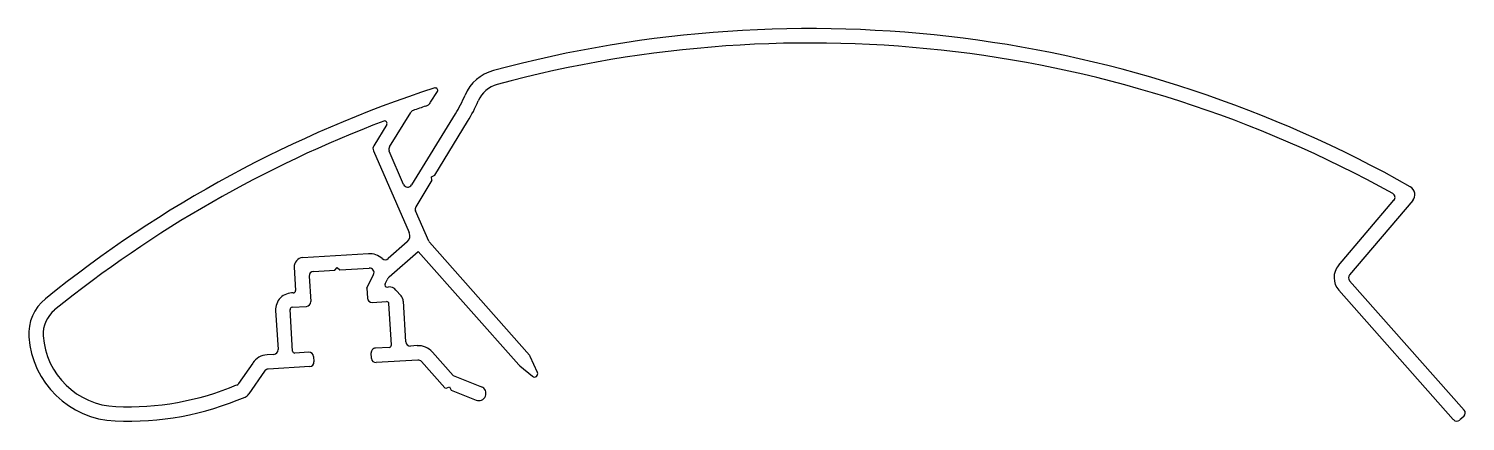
# Model space of a CAD drawing. Extents: x 2288 to 2448, y 2240 to 2284.
import ezdxf

# ---------------------------------------------------------------- set-up
doc = ezdxf.new("R2010")
doc.units = 0
doc.layers.get('0').update_dxf_attribs({"linetype": 'CONTINUOUS'})

msp = doc.modelspace()

# ---------------------------------------------------------------- linework, layer by layer
for p, q in [((2332.75, 2275.51), (2333.5, 2276.73)), ((2328.18, 2270.56), (2330.54, 2274.39)), ((2335.49, 2274.23), (2330.63, 2266.33)), ((2327.88, 2273.06), (2326.43, 2270.67)), ((2333.22, 2267.4), (2336.85, 2273.39)), ((2326.4, 2270.12), (2330.38, 2261.03)), ((2329.74, 2266.39), (2328.15, 2270.1)), ((2332.88, 2266.85), (2331.1, 2263.9)), ((2332.85, 2267.24), (2333.22, 2267.4)), ((2332.88, 2266.85), (2332.85, 2267.24)), ((2433.53, 2257.38), (2439.68, 2264.62)), ((2441.76, 2264.6), (2434.74, 2256.34)), ((2332.54, 2260.09), (2331.07, 2263.44)), ((2330.15, 2260), (2328.05, 2258.14)), ((2343.72, 2247.41), (2332.62, 2259.96)), ((2325.85, 2258.69), (2318.54, 2258.24)), ((2328.16, 2256.1), (2331.38, 2258.95)), ((2331.38, 2258.95), (2342.53, 2246.34)), ((2317.61, 2257.18), (2317.76, 2254.59)), ((2319.74, 2256.72), (2322.1, 2256.86)), ((2322.1, 2256.86), (2322.36, 2257.16)), ((2322.36, 2257.16), (2322.66, 2256.89)), ((2322.66, 2256.89), (2325.94, 2257.09)), ((2325.66, 2254.84), (2326.42, 2256.37)), ((2319.27, 2256.19), (2319.44, 2253.36)), ((2325.66, 2254.84), (2325.73, 2253.74)), ((2327.7, 2255.34), (2327.92, 2255.8)), ((2327.93, 2254.98), (2328.09, 2254.99)), ((2434.75, 2255.69), (2447.47, 2241.31)), ((2326.25, 2253.27), (2327.86, 2253.37)), ((2329.47, 2254.01), (2328.9, 2254.65)), ((2329.99, 2248.89), (2329.72, 2253.41)), ((2446.27, 2240.25), (2433.55, 2254.63)), ((2315.54, 2252.37), (2315.81, 2248.03)), ((2317.42, 2247.87), (2317.14, 2252.47)), ((2317.37, 2252.73), (2318.97, 2252.83)), ((2328.4, 2248.55), (2328.12, 2253.14)), ((2331.24, 2248.47), (2330.52, 2248.42)), ((2315.34, 2247.5), (2314.6, 2247.45)), ((2319.23, 2247.73), (2317.68, 2247.64)), ((2319.76, 2247.27), (2319.8, 2246.67)), ((2326.18, 2247.06), (2326.15, 2247.66)), ((2328.17, 2248.28), (2326.61, 2248.19)), ((2331.34, 2246.87), (2326.71, 2246.59)), ((2332.95, 2247.76), (2335.26, 2245.15)), ((2344.61, 2245.49), (2343.81, 2247.28)), ((2313, 2246.54), (2311.44, 2244.27)), ((2314.32, 2245.64), (2312.58, 2243.1)), ((2319.33, 2246.14), (2314.7, 2245.85)), ((2331.75, 2246.7), (2334.31, 2243.8)), ((2342.64, 2246.24), (2344.05, 2245.07)), ((2334.31, 2243.8), (2334.46, 2243.74)), ((2334.46, 2243.74), (2334.85, 2243.91)), ((2334.85, 2243.91), (2335.02, 2243.52)), ((2335.26, 2245.15), (2338.38, 2243.91)), ((2335.02, 2243.52), (2337.79, 2242.42)), ((2447.43, 2240.61), (2446.98, 2240.21))]:
    msp.add_line(p, q)
for centre, radius, start, end in [((2374.88, 2148.67), 135.03, 60.4407, 105.0961), ((2374.88, 2148.67), 133.43, 61.0144, 105.0961), ((2340.96, 2274.41), 4.79, 105.0961, 156.5923), ((2374.88, 2148.67), 135.03, 107.9749, 128.9528), ((2333.29, 2276.86), 0.25, 328.4203, 107.9749), ((2340.96, 2274.41), 3.19, 105.0961, 156.5923), ((2331.9, 2276.03), 1, 288.6474, 328.4203), ((2321.46, 2282.85), 16.47, 328.4203, 336.5923), ((2321.46, 2282.85), 18.07, 328.4203, 336.5923), ((2330.96, 2274.13), 0.5, 109.2938, 148.4203), ((2374.88, 2148.67), 133.43, 108.6474, 109.2938), ((2374.88, 2148.67), 133.43, 110.7662, 128.9528), ((2327.66, 2273.19), 0.25, 328.8338, 110.7662), ((2326.95, 2270.36), 0.6, 148.8338, 203.6334), ((2328.61, 2270.3), 0.5, 148.4203, 203.2199), ((2330.2, 2266.59), 0.5, 203.2199, 328.4203), ((2441, 2265.25), 1, 319.6333, 60.4407), ((2439.3, 2264.94), 0.5, 319.6333, 61.0144), ((2331.53, 2263.64), 0.5, 148.8338, 203.6334), ((2329.55, 2260.67), 0.9, 311.517, 23.6334), ((2332.99, 2260.29), 0.5, 203.6334, 221.4995), ((2318.6, 2257.25), 1, 93.4995, 183.4962), ((2325.97, 2256.59), 2.1, 47.7598, 93.4995), ((2327.72, 2258.52), 0.5, 227.7598, 311.517), ((2319.77, 2256.22), 0.5, 93.4995, 183.4962), ((2325.97, 2256.59), 0.5, 333.5225, 93.4995), ((2435.13, 2256.02), 2.1, 139.6333, 221.4995), ((2435.13, 2256.02), 0.5, 139.6333, 221.4995), ((2327.92, 2255.23), 0.25, 153.5225, 273.5051), ((2328.82, 2255.35), 1, 131.4995, 153.5225), ((2328.15, 2253.99), 1, 41.4995, 93.5051), ((2293.14, 2249.78), 5, 128.9528, 183.9441), ((2317.39, 2252.48), 1.85, 86.5467, 183.4995), ((2317.51, 2254.58), 0.25, 266.5467, 3.4962), ((2318.94, 2253.33), 0.5, 273.5029, 3.4962), ((2326.23, 2253.77), 0.5, 183.6172, 272.997), ((2327.87, 2253.12), 0.25, 3.4995, 93.5051), ((2328.72, 2253.35), 1, 3.4995, 41.4995), ((2293.14, 2249.78), 3.4, 128.9528, 183.9441), ((2317.39, 2252.48), 0.25, 93.5029, 183.4995), ((2298.17, 2250.13), 10.04, 183.9441, 267.5533), ((2298.17, 2250.13), 8.44, 183.9441, 267.5533), ((2328.15, 2248.53), 0.25, 273.4995, 3.4995), ((2330.49, 2248.92), 0.5, 183.4995, 273.4995), ((2331.37, 2246.37), 2.1, 41.4995, 93.4995), ((2314.73, 2245.36), 2.1, 93.4995, 145.4995), ((2315.31, 2248), 0.5, 273.4995, 3.4995), ((2317.67, 2247.89), 0.25, 183.4995, 273.4995), ((2319.26, 2247.24), 0.5, 3.4995, 93.4995), ((2326.65, 2247.69), 0.5, 93.4995, 183.4995), ((2326.68, 2247.09), 0.5, 183.4995, 273.4995), ((2331.37, 2246.37), 0.5, 41.4995, 93.4995), ((2343.35, 2247.08), 0.5, 24.1222, 41.4995), ((2314.73, 2245.36), 0.5, 93.4995, 145.4995), ((2319.3, 2246.64), 0.5, 273.4995, 3.4995), ((2343.28, 2247.01), 1, 221.4995, 230.2369), ((2344.28, 2245.34), 0.361, 230.2369, 24.1222), ((2299.14, 2272.9), 31.23, 267.5533, 292.7511), ((2311.03, 2244.55), 0.5, 292.7511, 325.4995), ((2338.09, 2243.16), 0.8, 248.33, 68.33), ((2299.14, 2272.9), 32.83, 267.5533, 293.3376), ((2311.75, 2243.67), 1, 293.3376, 325.4995), ((2447.1, 2240.98), 0.5, 311.4995, 41.4995), ((2446.65, 2240.58), 0.5, 221.4995, 311.4995)]:
    msp.add_arc(centre, radius, start, end)

doc.saveas('drawing.dxf')
